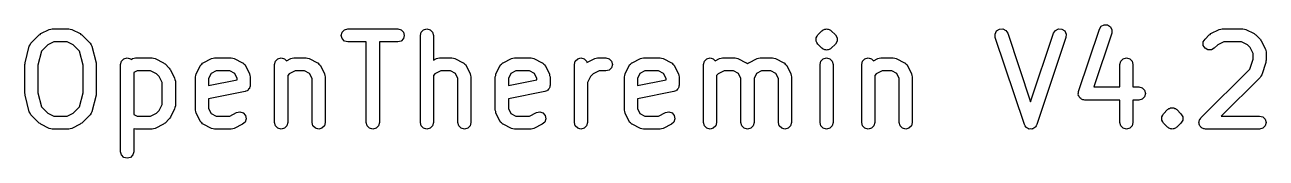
# Model space of a CAD drawing. Extents: x 0.14 to 1.97, y 0.72 to 5.
# Drawn here: x 0.476 to 1.594, y 4.883 to 5.003 of the extents above; entities that cross this region are included whole.
import ezdxf

# ---------------------------------------------------------------- set-up
doc = ezdxf.new("R2010")
doc.units = 0
doc.header["$MEASUREMENT"] = 0
doc.layers.add('BLACK', color=7, linetype='CONTINUOUS')

msp = doc.modelspace()

# ---------------------------------------------------------------- linework, layer by layer
at = {"layer": 'BLACK', "linetype": 'CONTINUOUS'}
for p, q in [((0.490985, 4.99544), (0.498484, 4.99919)), ((0.498484, 4.99919), (0.499814, 4.99946)), ((0.499814, 4.99946), (0.501125, 4.99981)), ((0.501125, 4.99981), (0.516123, 4.99981)), ((0.516123, 4.99981), (0.517434, 4.99946)), ((0.517434, 4.99946), (0.518764, 4.99919)), ((0.518764, 4.99919), (0.526263, 4.99544)), ((0.762227, 4.99686), (0.764389, 4.99902)), ((0.764389, 4.99902), (0.767342, 4.99981)), ((0.767342, 4.99981), (0.812336, 4.99981)), ((0.812336, 4.99981), (0.815289, 4.99902)), ((0.815289, 4.99902), (0.81745, 4.99686)), ((0.833468, 4.99686), (0.83563, 4.99902)), ((0.83563, 4.99902), (0.838583, 4.99981)), ((0.838583, 4.99981), (0.841535, 4.99902)), ((0.841535, 4.99902), (0.843697, 4.99686)), ((1.19061, 4.99433), (1.19436, 4.99808)), ((1.19436, 4.99808), (1.19504, 4.99847)), ((1.19436, 4.99808), (1.19436, 4.99808)), ((1.19436, 4.99808), (1.19436, 4.99808)), ((1.19504, 4.99847), (1.19558, 4.99902)), ((1.19558, 4.99902), (1.19634, 4.99922)), ((1.19634, 4.99922), (1.19701, 4.99961)), ((1.19701, 4.99961), (1.19779, 4.99961)), ((1.19779, 4.99961), (1.19854, 4.99981)), ((1.19854, 4.99981), (1.19929, 4.99961)), ((1.19929, 4.99961), (1.20007, 4.99961)), ((1.20007, 4.99961), (1.20074, 4.99922)), ((1.20074, 4.99922), (1.20149, 4.99902)), ((1.20149, 4.99902), (1.20204, 4.99847)), ((1.20204, 4.99847), (1.20271, 4.99808)), ((1.20271, 4.99808), (1.20271, 4.99808)), ((1.20271, 4.99808), (1.20646, 4.99433)), ((1.35023, 4.99509), (1.3516, 4.99783)), ((1.3516, 4.99783), (1.35415, 4.99951)), ((1.35415, 4.99951), (1.3572, 4.99969)), ((1.3572, 4.99969), (1.35994, 4.99833)), ((1.35994, 4.99833), (1.36162, 4.99577)), ((1.40291, 4.99577), (1.40459, 4.99833)), ((1.40459, 4.99833), (1.40733, 4.99969)), ((1.40733, 4.99969), (1.41038, 4.99951)), ((1.41038, 4.99951), (1.41293, 4.99783)), ((1.41293, 4.99783), (1.4143, 4.99509)), ((1.42541, 4.94328), (1.44415, 4.99952)), ((1.44415, 4.99952), (1.44584, 5.00208)), ((1.44584, 5.00208), (1.44857, 5.00344)), ((1.44857, 5.00344), (1.45162, 5.00326)), ((1.45162, 5.00326), (1.45417, 5.00157)), ((1.45417, 5.00157), (1.45554, 4.99884)), ((1.45554, 4.99884), (1.45536, 4.99579)), ((1.5446, 4.99544), (1.5521, 4.99919)), ((1.5521, 4.99919), (1.55343, 4.99946)), ((1.55343, 4.99946), (1.55474, 4.99981)), ((1.55474, 4.99981), (1.57349, 4.99981)), ((1.57349, 4.99981), (1.5748, 4.99946)), ((1.5748, 4.99946), (1.57613, 4.99919)), ((1.57613, 4.99919), (1.58363, 4.99544)), ((0.481163, 4.98547), (0.481881, 4.98676)), ((0.481881, 4.98676), (0.481925, 4.98679)), ((0.481925, 4.98679), (0.481951, 4.98683)), ((0.481951, 4.98683), (0.48945, 4.99433)), ((0.48945, 4.99433), (0.490273, 4.99481)), ((0.490273, 4.99481), (0.490985, 4.99544)), ((0.502519, 4.988), (0.497124, 4.9853)), ((0.514729, 4.988), (0.502519, 4.988)), ((0.520124, 4.9853), (0.514729, 4.988)), ((0.526263, 4.99544), (0.526974, 4.99481)), ((0.526974, 4.99481), (0.527798, 4.99433)), ((0.527798, 4.99433), (0.535297, 4.98683)), ((0.535297, 4.98683), (0.535323, 4.98679)), ((0.535323, 4.98679), (0.535367, 4.98676)), ((0.535367, 4.98676), (0.536085, 4.98547)), ((0.761436, 4.99391), (0.762227, 4.99686)), ((0.762227, 4.99095), (0.761436, 4.99391)), ((0.764389, 4.98879), (0.762227, 4.99095)), ((0.767342, 4.988), (0.764389, 4.98879)), ((0.783933, 4.988), (0.767342, 4.988)), ((0.783933, 4.91517), (0.783933, 4.988)), ((0.812336, 4.988), (0.795744, 4.988)), ((0.795744, 4.988), (0.795744, 4.91517)), ((0.815289, 4.98879), (0.812336, 4.988)), ((0.81745, 4.99095), (0.815289, 4.98879)), ((0.81745, 4.99686), (0.818241, 4.99391)), ((0.818241, 4.99391), (0.81745, 4.99095)), ((0.832677, 4.99391), (0.833468, 4.99686)), ((0.832677, 4.91517), (0.832677, 4.99391)), ((0.843697, 4.99686), (0.844488, 4.99391)), ((0.844488, 4.99391), (0.844488, 4.97159)), ((1.18908, 4.99169), (1.18997, 4.99321)), ((1.18908, 4.98863), (1.18908, 4.99169)), ((1.18973, 4.98752), (1.18908, 4.98863)), ((1.19061, 4.98598), (1.18973, 4.98752)), ((1.18997, 4.99321), (1.19061, 4.99433)), ((1.19436, 4.98223), (1.19061, 4.98598)), ((1.20646, 4.98598), (1.20271, 4.98223)), ((1.20646, 4.99433), (1.20799, 4.99169)), ((1.20799, 4.98863), (1.20646, 4.98598)), ((1.20646, 4.98598), (1.20646, 4.98598)), ((1.20799, 4.99169), (1.20799, 4.98863)), ((1.35042, 4.99204), (1.35023, 4.99509)), ((1.37666, 4.9133), (1.35042, 4.99204)), ((1.36162, 4.99577), (1.38226, 4.93384)), ((1.38226, 4.93384), (1.40291, 4.99577)), ((1.41411, 4.99204), (1.38787, 4.9133)), ((1.4143, 4.99509), (1.41411, 4.99204)), ((1.45536, 4.99579), (1.4392, 4.94732)), ((1.53779, 4.98794), (1.53932, 4.99058)), ((1.53779, 4.98488), (1.53779, 4.98794)), ((1.53932, 4.99058), (1.54307, 4.99433)), ((1.54307, 4.99433), (1.54389, 4.99481)), ((1.54389, 4.99481), (1.5446, 4.99544)), ((1.55614, 4.988), (1.55074, 4.9853)), ((1.5721, 4.988), (1.55614, 4.988)), ((1.57749, 4.9853), (1.5721, 4.988)), ((1.58363, 4.99544), (1.58434, 4.99481)), ((1.58434, 4.99481), (1.58517, 4.99433)), ((1.58517, 4.99433), (1.58892, 4.99058)), ((1.58892, 4.99058), (1.58939, 4.98976)), ((1.58939, 4.98976), (1.59002, 4.98905)), ((1.59002, 4.98905), (1.59377, 4.98155)), ((0.476648, 4.96909), (0.480398, 4.98409)), ((0.480398, 4.98409), (0.480422, 4.98414)), ((0.480422, 4.98419), (0.481163, 4.98547)), ((0.480422, 4.98414), (0.480422, 4.98419)), ((0.491459, 4.97964), (0.488283, 4.96693)), ((0.497124, 4.9853), (0.491459, 4.97964)), ((0.525789, 4.97964), (0.520124, 4.9853)), ((0.528965, 4.96693), (0.525789, 4.97964)), ((0.536085, 4.98547), (0.536825, 4.98419)), ((0.536825, 4.98419), (0.536825, 4.98414)), ((0.536825, 4.98414), (0.53685, 4.98409)), ((0.53685, 4.98409), (0.5406, 4.96909)), ((1.19504, 4.98184), (1.19436, 4.98223)), ((1.19558, 4.98129), (1.19504, 4.98184)), ((1.19634, 4.98109), (1.19558, 4.98129)), ((1.19701, 4.9807), (1.19634, 4.98109)), ((1.19779, 4.9807), (1.19701, 4.9807)), ((1.19854, 4.9805), (1.19779, 4.9807)), ((1.19929, 4.9807), (1.19854, 4.9805)), ((1.20007, 4.9807), (1.19929, 4.9807)), ((1.20074, 4.98109), (1.20007, 4.9807)), ((1.20149, 4.98129), (1.20074, 4.98109)), ((1.20204, 4.98184), (1.20149, 4.98129)), ((1.20271, 4.98223), (1.20204, 4.98184)), ((1.53932, 4.98223), (1.53779, 4.98488)), ((1.54197, 4.9807), (1.53932, 4.98223)), ((1.54502, 4.9807), (1.54197, 4.9807)), ((1.54767, 4.98223), (1.54502, 4.9807)), ((1.55074, 4.9853), (1.54767, 4.98223)), ((1.57989, 4.98291), (1.57749, 4.9853)), ((1.58258, 4.97751), (1.57989, 4.98291)), ((1.58258, 4.97237), (1.58258, 4.97751)), ((1.59377, 4.98155), (1.59404, 4.98022)), ((1.59404, 4.98022), (1.59439, 4.97891)), ((1.59439, 4.97891), (1.59439, 4.97141)), ((0.476472, 4.96766), (0.47666, 4.96836)), ((0.476472, 4.94141), (0.476472, 4.96766)), ((0.47666, 4.96836), (0.476648, 4.96909)), ((0.488283, 4.96693), (0.488283, 4.94214)), ((0.528965, 4.94214), (0.528965, 4.96693)), ((0.5406, 4.96909), (0.540588, 4.96836)), ((0.540588, 4.96836), (0.540776, 4.96766)), ((0.540776, 4.96766), (0.540776, 4.94141)), ((0.562711, 4.96766), (0.563502, 4.97061)), ((0.562711, 4.88892), (0.562711, 4.96766)), ((0.563502, 4.97061), (0.565664, 4.97277)), ((0.565664, 4.97277), (0.568616, 4.97357)), ((0.568616, 4.97357), (0.571569, 4.97277)), ((0.571569, 4.97277), (0.572092, 4.97225)), ((0.572092, 4.97225), (0.573474, 4.97294)), ((0.573474, 4.97294), (0.574804, 4.97321)), ((0.574804, 4.97321), (0.576115, 4.97357)), ((0.576115, 4.97357), (0.591114, 4.97357)), ((0.591114, 4.97357), (0.592425, 4.97321)), ((0.592425, 4.97321), (0.593755, 4.97294)), ((0.593755, 4.97294), (0.601254, 4.96919)), ((0.601254, 4.96919), (0.601965, 4.96856)), ((0.601965, 4.96856), (0.602788, 4.96809)), ((0.602788, 4.96809), (0.606538, 4.96434)), ((0.606538, 4.96434), (0.607013, 4.96351)), ((0.630826, 4.95905), (0.634575, 4.96655)), ((0.634575, 4.96655), (0.634815, 4.96682)), ((0.634815, 4.96682), (0.634929, 4.96716)), ((0.634929, 4.96716), (0.635817, 4.96795)), ((0.635817, 4.96795), (0.636604, 4.96884)), ((0.636604, 4.96884), (0.636946, 4.96895)), ((0.636946, 4.96895), (0.637216, 4.96919)), ((0.637216, 4.96919), (0.644716, 4.97294)), ((0.644716, 4.97294), (0.646045, 4.97321)), ((0.646045, 4.97321), (0.647357, 4.97357)), ((0.647357, 4.97357), (0.662355, 4.97357)), ((0.662355, 4.97357), (0.663666, 4.97321)), ((0.663666, 4.97321), (0.664996, 4.97294)), ((0.664996, 4.97294), (0.672495, 4.96919)), ((0.672495, 4.96919), (0.672765, 4.96895)), ((0.672765, 4.96895), (0.673108, 4.96884)), ((0.673108, 4.96884), (0.673895, 4.96795)), ((0.673895, 4.96795), (0.674782, 4.96716)), ((0.674782, 4.96716), (0.674896, 4.96682)), ((0.674896, 4.96682), (0.675136, 4.96655)), ((0.675136, 4.96655), (0.678885, 4.95905)), ((0.701444, 4.96766), (0.702235, 4.97061)), ((0.701444, 4.91517), (0.701444, 4.96766)), ((0.702235, 4.97061), (0.704396, 4.97277)), ((0.704396, 4.97277), (0.707349, 4.97357)), ((0.707349, 4.97357), (0.710302, 4.97277)), ((0.710302, 4.97277), (0.712075, 4.971)), ((0.712075, 4.971), (0.715957, 4.97294)), ((0.715957, 4.97294), (0.717286, 4.97321)), ((0.717286, 4.97321), (0.718598, 4.97357)), ((0.718598, 4.97357), (0.729846, 4.97357)), ((0.729846, 4.97357), (0.731157, 4.97321)), ((0.731157, 4.97321), (0.732487, 4.97294)), ((0.732487, 4.97294), (0.739986, 4.96919)), ((0.739986, 4.96919), (0.740257, 4.96895)), ((0.740257, 4.96895), (0.740599, 4.96884)), ((0.740599, 4.96884), (0.741386, 4.96795)), ((0.741386, 4.96795), (0.742274, 4.96716)), ((0.742274, 4.96716), (0.742388, 4.96682)), ((0.742388, 4.96682), (0.742627, 4.96655)), ((0.742627, 4.96655), (0.746377, 4.95905)), ((0.844488, 4.97159), (0.84719, 4.97294)), ((0.84719, 4.97294), (0.84852, 4.97321)), ((0.84852, 4.97321), (0.849831, 4.97357)), ((0.849831, 4.97357), (0.86108, 4.97357)), ((0.86108, 4.97357), (0.862391, 4.97321)), ((0.862391, 4.97321), (0.863721, 4.97294)), ((0.863721, 4.97294), (0.87122, 4.96919)), ((0.87122, 4.96919), (0.87149, 4.96895)), ((0.87149, 4.96895), (0.871833, 4.96884)), ((0.871833, 4.96884), (0.87262, 4.96795)), ((0.87262, 4.96795), (0.873507, 4.96716)), ((0.873507, 4.96716), (0.873621, 4.96682)), ((0.873621, 4.96682), (0.873861, 4.96655)), ((0.873861, 4.96655), (0.87761, 4.95905)), ((0.900792, 4.95905), (0.904542, 4.96655)), ((0.904542, 4.96655), (0.904781, 4.96682)), ((0.904781, 4.96682), (0.904896, 4.96716)), ((0.904896, 4.96716), (0.905783, 4.96795)), ((0.905783, 4.96795), (0.90657, 4.96884)), ((0.90657, 4.96884), (0.906912, 4.96895)), ((0.906912, 4.96895), (0.907183, 4.96919)), ((0.907183, 4.96919), (0.914682, 4.97294)), ((0.914682, 4.97294), (0.916012, 4.97321)), ((0.916012, 4.97321), (0.917323, 4.97357)), ((0.917323, 4.97357), (0.932321, 4.97357)), ((0.932321, 4.97357), (0.933632, 4.97321)), ((0.933632, 4.97321), (0.934962, 4.97294)), ((0.934962, 4.97294), (0.942461, 4.96919)), ((0.942461, 4.96919), (0.942731, 4.96895)), ((0.942731, 4.96895), (0.943074, 4.96884)), ((0.943074, 4.96884), (0.943861, 4.96795)), ((0.943861, 4.96795), (0.944748, 4.96716)), ((0.944748, 4.96716), (0.944862, 4.96682)), ((0.944862, 4.96682), (0.945102, 4.96655)), ((0.945102, 4.96655), (0.948852, 4.95905)), ((0.97141, 4.96766), (0.972201, 4.97061)), ((0.97141, 4.91517), (0.97141, 4.96766)), ((0.972201, 4.97061), (0.974363, 4.97277)), ((0.974363, 4.97277), (0.977315, 4.97357)), ((0.977315, 4.97357), (0.980268, 4.97277)), ((0.980268, 4.97277), (0.98243, 4.97061)), ((0.98243, 4.97061), (0.982735, 4.96947)), ((0.982735, 4.96947), (0.989672, 4.97294)), ((0.989672, 4.97294), (0.991002, 4.97321)), ((0.991002, 4.97321), (0.992313, 4.97357)), ((0.992313, 4.97357), (0.999813, 4.97357)), ((0.999813, 4.97357), (1.00277, 4.97277)), ((1.00277, 4.97277), (1.00493, 4.97061)), ((1.00493, 4.96471), (1.00277, 4.96255)), ((1.00493, 4.97061), (1.00572, 4.96766)), ((1.00572, 4.96766), (1.00493, 4.96471)), ((1.01703, 4.95905), (1.02078, 4.96655)), ((1.02078, 4.96655), (1.02102, 4.96682)), ((1.02102, 4.96682), (1.02113, 4.96716)), ((1.02113, 4.96716), (1.02202, 4.96795)), ((1.02202, 4.96795), (1.02281, 4.96884)), ((1.02281, 4.96884), (1.02315, 4.96895)), ((1.02315, 4.96895), (1.02342, 4.96919)), ((1.02342, 4.96919), (1.03092, 4.97294)), ((1.03092, 4.97294), (1.03225, 4.97321)), ((1.03225, 4.97321), (1.03356, 4.97357)), ((1.03356, 4.97357), (1.04856, 4.97357)), ((1.04856, 4.97357), (1.04987, 4.97321)), ((1.04987, 4.97321), (1.0512, 4.97294)), ((1.0512, 4.97294), (1.0587, 4.96919)), ((1.0587, 4.96919), (1.05897, 4.96895)), ((1.05897, 4.96895), (1.05931, 4.96884)), ((1.05931, 4.96884), (1.0601, 4.96795)), ((1.0601, 4.96795), (1.06098, 4.96716)), ((1.06098, 4.96716), (1.0611, 4.96682)), ((1.0611, 4.96682), (1.06134, 4.96655)), ((1.06134, 4.96655), (1.06509, 4.95905)), ((1.08765, 4.96766), (1.08844, 4.97061)), ((1.08765, 4.91517), (1.08765, 4.96766)), ((1.08844, 4.97061), (1.0906, 4.97277)), ((1.0906, 4.97277), (1.09355, 4.97357)), ((1.09355, 4.97357), (1.0965, 4.97277)), ((1.0965, 4.97277), (1.09828, 4.971)), ((1.09828, 4.971), (1.10216, 4.97294)), ((1.10216, 4.97294), (1.10349, 4.97321)), ((1.10349, 4.97321), (1.1048, 4.97357)), ((1.1048, 4.97357), (1.11605, 4.97357)), ((1.11605, 4.97357), (1.11736, 4.97321)), ((1.11736, 4.97321), (1.11869, 4.97294)), ((1.11869, 4.97294), (1.12619, 4.96919)), ((1.12619, 4.96919), (1.12646, 4.96895)), ((1.12646, 4.96895), (1.1268, 4.96884)), ((1.1268, 4.96884), (1.1273, 4.96828)), ((1.1273, 4.96828), (1.12779, 4.96884)), ((1.12779, 4.96884), (1.12813, 4.96895)), ((1.12813, 4.96895), (1.12841, 4.96919)), ((1.12841, 4.96919), (1.1359, 4.97294)), ((1.1359, 4.97294), (1.13723, 4.97321)), ((1.13723, 4.97321), (1.13855, 4.97357)), ((1.13855, 4.97357), (1.14979, 4.97357)), ((1.14979, 4.97357), (1.1511, 4.97321)), ((1.1511, 4.97321), (1.15243, 4.97294)), ((1.15243, 4.97294), (1.15993, 4.96919)), ((1.15993, 4.96919), (1.1602, 4.96895)), ((1.1602, 4.96895), (1.16055, 4.96884)), ((1.16055, 4.96884), (1.16133, 4.96795)), ((1.16133, 4.96795), (1.16222, 4.96716)), ((1.16222, 4.96716), (1.16234, 4.96682)), ((1.16234, 4.96682), (1.16257, 4.96655)), ((1.16257, 4.96655), (1.16632, 4.95905)), ((1.19263, 4.96766), (1.19342, 4.97061)), ((1.19263, 4.91517), (1.19263, 4.96766)), ((1.19342, 4.97061), (1.19558, 4.97277)), ((1.19558, 4.97277), (1.19854, 4.97357)), ((1.19854, 4.97357), (1.20149, 4.97277)), ((1.20149, 4.97277), (1.20365, 4.97061)), ((1.20365, 4.97061), (1.20444, 4.96766)), ((1.20444, 4.96766), (1.20444, 4.91517)), ((1.23013, 4.96766), (1.23092, 4.97061)), ((1.23013, 4.91517), (1.23013, 4.96766)), ((1.23092, 4.97061), (1.23308, 4.97277)), ((1.23308, 4.97277), (1.23603, 4.97357)), ((1.23603, 4.97357), (1.23899, 4.97277)), ((1.23899, 4.97277), (1.24076, 4.971)), ((1.24076, 4.971), (1.24464, 4.97294)), ((1.24464, 4.97294), (1.24597, 4.97321)), ((1.24597, 4.97321), (1.24728, 4.97357)), ((1.24728, 4.97357), (1.25853, 4.97357)), ((1.25853, 4.97357), (1.25984, 4.97321)), ((1.25984, 4.97321), (1.26117, 4.97294)), ((1.26117, 4.97294), (1.26867, 4.96919)), ((1.26867, 4.96919), (1.26894, 4.96895)), ((1.26894, 4.96895), (1.26928, 4.96884)), ((1.26928, 4.96884), (1.27007, 4.96795)), ((1.27007, 4.96795), (1.27096, 4.96716)), ((1.27096, 4.96716), (1.27107, 4.96682)), ((1.27107, 4.96682), (1.27131, 4.96655)), ((1.27131, 4.96655), (1.27506, 4.95905)), ((1.4626, 4.96766), (1.46339, 4.97061)), ((1.4626, 4.94732), (1.4626, 4.96766)), ((1.46339, 4.97061), (1.46555, 4.97277)), ((1.46555, 4.97277), (1.4685, 4.97357)), ((1.4685, 4.97357), (1.47146, 4.97277)), ((1.47146, 4.97277), (1.47362, 4.97061)), ((1.47362, 4.97061), (1.47441, 4.96766)), ((1.47441, 4.96766), (1.47441, 4.94732)), ((1.57958, 4.96335), (1.58258, 4.97237)), ((1.59409, 4.96954), (1.59034, 4.95829)), ((1.59415, 4.97049), (1.59409, 4.96954)), ((1.59439, 4.97141), (1.59415, 4.97049)), ((0.57751, 4.96175), (0.574522, 4.96026)), ((0.574522, 4.96026), (0.574522, 4.92257)), ((0.589719, 4.96175), (0.57751, 4.96175)), ((0.595114, 4.95906), (0.589719, 4.96175)), ((0.597509, 4.95666), (0.595114, 4.95906)), ((0.600206, 4.95127), (0.597509, 4.95666)), ((0.607013, 4.96351), (0.607644, 4.9628)), ((0.607644, 4.9628), (0.611394, 4.9553)), ((0.611394, 4.9553), (0.611666, 4.95397)), ((0.611666, 4.95397), (0.612017, 4.95266)), ((0.612017, 4.95266), (0.612017, 4.93016)), ((0.630202, 4.95641), (0.630554, 4.95772)), ((0.630202, 4.92642), (0.630202, 4.95641)), ((0.630554, 4.95772), (0.630826, 4.95905)), ((0.644259, 4.95951), (0.642013, 4.95502)), ((0.642013, 4.95502), (0.642013, 4.94862)), ((0.642013, 4.94862), (0.667698, 4.95375)), ((0.648751, 4.96175), (0.644259, 4.95951)), ((0.660961, 4.96175), (0.648751, 4.96175)), ((0.665452, 4.95951), (0.660961, 4.96175)), ((0.667698, 4.95502), (0.665452, 4.95951)), ((0.667698, 4.95375), (0.667698, 4.95502)), ((0.678885, 4.95905), (0.679157, 4.95772)), ((0.679157, 4.95772), (0.679509, 4.95641)), ((0.679509, 4.95641), (0.679509, 4.94891)), ((0.714597, 4.95906), (0.713255, 4.95772)), ((0.713255, 4.95772), (0.713255, 4.91517)), ((0.719992, 4.96175), (0.714597, 4.95906)), ((0.728452, 4.96175), (0.719992, 4.96175)), ((0.732944, 4.95951), (0.728452, 4.96175)), ((0.735189, 4.95502), (0.732944, 4.95951)), ((0.735189, 4.91517), (0.735189, 4.95502)), ((0.746377, 4.95905), (0.746649, 4.95772)), ((0.746649, 4.95772), (0.747, 4.95641)), ((0.747, 4.95641), (0.747, 4.91517)), ((0.84583, 4.95906), (0.844488, 4.95772)), ((0.844488, 4.95772), (0.844488, 4.91517)), ((0.851225, 4.96175), (0.84583, 4.95906)), ((0.859686, 4.96175), (0.851225, 4.96175)), ((0.864177, 4.95951), (0.859686, 4.96175)), ((0.866423, 4.95502), (0.864177, 4.95951)), ((0.866423, 4.91517), (0.866423, 4.95502)), ((0.87761, 4.95905), (0.877883, 4.95772)), ((0.877883, 4.95772), (0.878234, 4.95641)), ((0.878234, 4.95641), (0.878234, 4.91517)), ((0.900169, 4.95641), (0.90052, 4.95772)), ((0.900169, 4.92642), (0.900169, 4.95641)), ((0.90052, 4.95772), (0.900792, 4.95905)), ((0.914225, 4.95951), (0.91198, 4.95502)), ((0.91198, 4.95502), (0.91198, 4.94862)), ((0.91198, 4.94862), (0.937664, 4.95375)), ((0.918717, 4.96175), (0.914225, 4.95951)), ((0.930927, 4.96175), (0.918717, 4.96175)), ((0.935418, 4.95951), (0.930927, 4.96175)), ((0.937664, 4.95502), (0.935418, 4.95951)), ((0.937664, 4.95375), (0.937664, 4.95502)), ((0.948852, 4.95905), (0.949124, 4.95772)), ((0.949124, 4.95772), (0.949475, 4.95641)), ((0.949475, 4.95641), (0.949475, 4.94891)), ((0.985918, 4.95666), (0.983221, 4.95127)), ((0.988313, 4.95906), (0.985918, 4.95666)), ((0.993708, 4.96175), (0.988313, 4.95906)), ((0.999813, 4.96175), (0.993708, 4.96175)), ((1.00277, 4.96255), (0.999813, 4.96175)), ((1.0164, 4.95641), (1.01676, 4.95772)), ((1.0164, 4.92642), (1.0164, 4.95641)), ((1.01676, 4.95772), (1.01703, 4.95905)), ((1.03046, 4.95951), (1.02822, 4.95502)), ((1.02822, 4.95502), (1.02822, 4.94862)), ((1.02822, 4.94862), (1.0539, 4.95375)), ((1.03495, 4.96175), (1.03046, 4.95951)), ((1.04716, 4.96175), (1.03495, 4.96175)), ((1.05165, 4.95951), (1.04716, 4.96175)), ((1.0539, 4.95502), (1.05165, 4.95951)), ((1.0539, 4.95375), (1.0539, 4.95502)), ((1.06509, 4.95905), (1.06536, 4.95772)), ((1.06536, 4.95772), (1.06571, 4.95641)), ((1.06571, 4.95641), (1.06571, 4.94891)), ((1.1008, 4.95906), (1.09946, 4.95772)), ((1.09946, 4.95772), (1.09946, 4.91517)), ((1.10619, 4.96175), (1.1008, 4.95906)), ((1.11465, 4.96175), (1.10619, 4.96175)), ((1.11915, 4.95951), (1.11465, 4.96175)), ((1.12139, 4.95502), (1.11915, 4.95951)), ((1.12139, 4.91517), (1.12139, 4.95502)), ((1.13545, 4.95951), (1.1332, 4.95502)), ((1.1332, 4.95502), (1.1332, 4.91517)), ((1.13994, 4.96175), (1.13545, 4.95951)), ((1.1484, 4.96175), (1.13994, 4.96175)), ((1.15289, 4.95951), (1.1484, 4.96175)), ((1.15514, 4.95502), (1.15289, 4.95951)), ((1.15514, 4.91517), (1.15514, 4.95502)), ((1.16632, 4.95905), (1.1666, 4.95772)), ((1.1666, 4.95772), (1.16695, 4.95641)), ((1.16695, 4.95641), (1.16695, 4.91517)), ((1.24328, 4.95906), (1.24194, 4.95772)), ((1.24194, 4.95772), (1.24194, 4.91517)), ((1.24868, 4.96175), (1.24328, 4.95906)), ((1.25714, 4.96175), (1.24868, 4.96175)), ((1.26163, 4.95951), (1.25714, 4.96175)), ((1.26387, 4.95502), (1.26163, 4.95951)), ((1.26387, 4.91517), (1.26387, 4.95502)), ((1.27506, 4.95905), (1.27533, 4.95772)), ((1.27533, 4.95772), (1.27568, 4.95641)), ((1.27568, 4.95641), (1.27568, 4.91517)), ((1.53557, 4.91934), (1.57958, 4.96335)), ((1.58892, 4.95599), (1.554, 4.92107)), ((1.58959, 4.95716), (1.58892, 4.95599)), ((1.59034, 4.95829), (1.58959, 4.95716)), ((0.47666, 4.94071), (0.476472, 4.94141)), ((0.488283, 4.94214), (0.491459, 4.92943)), ((0.525789, 4.92943), (0.528965, 4.94214)), ((0.540776, 4.94141), (0.540588, 4.94071)), ((0.600206, 4.93156), (0.600206, 4.95127)), ((0.674761, 4.94312), (0.642013, 4.93657)), ((0.675625, 4.94355), (0.674761, 4.94312)), ((0.676556, 4.9438), (0.675625, 4.94355)), ((0.676973, 4.94422), (0.676556, 4.9438)), ((0.677502, 4.94448), (0.676973, 4.94422)), ((0.678036, 4.94528), (0.677502, 4.94448)), ((0.678718, 4.94596), (0.678036, 4.94528)), ((0.67887, 4.94653), (0.678718, 4.94596)), ((0.679197, 4.94702), (0.67887, 4.94653)), ((0.679259, 4.94798), (0.679197, 4.94702)), ((0.679509, 4.94891), (0.679259, 4.94798)), ((0.944728, 4.94312), (0.91198, 4.93657)), ((0.945592, 4.94355), (0.944728, 4.94312)), ((0.946522, 4.9438), (0.945592, 4.94355)), ((0.946939, 4.94422), (0.946522, 4.9438)), ((0.947468, 4.94448), (0.946939, 4.94422)), ((0.948002, 4.94528), (0.947468, 4.94448)), ((0.948684, 4.94596), (0.948002, 4.94528)), ((0.948836, 4.94653), (0.948684, 4.94596)), ((0.949164, 4.94702), (0.948836, 4.94653)), ((0.949226, 4.94798), (0.949164, 4.94702)), ((0.949475, 4.94891), (0.949226, 4.94798)), ((0.983221, 4.95127), (0.983221, 4.91517)), ((1.06096, 4.94312), (1.02822, 4.93657)), ((1.06183, 4.94355), (1.06096, 4.94312)), ((1.06276, 4.9438), (1.06183, 4.94355)), ((1.06317, 4.94422), (1.06276, 4.9438)), ((1.0637, 4.94448), (1.06317, 4.94422)), ((1.06424, 4.94528), (1.0637, 4.94448)), ((1.06492, 4.94596), (1.06424, 4.94528)), ((1.06507, 4.94653), (1.06492, 4.94596)), ((1.0654, 4.94702), (1.06507, 4.94653)), ((1.06546, 4.94798), (1.0654, 4.94702)), ((1.06571, 4.94891), (1.06546, 4.94798)), ((1.4251, 4.94141), (1.42535, 4.94233)), ((1.42526, 4.94083), (1.4251, 4.94141)), ((1.42535, 4.94233), (1.42541, 4.94328)), ((1.4392, 4.94732), (1.4626, 4.94732)), ((1.47441, 4.94732), (1.47975, 4.94732)), ((1.47975, 4.94732), (1.48271, 4.94653)), ((1.48271, 4.94653), (1.48487, 4.94437)), ((1.48487, 4.94437), (1.48566, 4.94141)), ((1.48566, 4.94141), (1.48487, 4.93846)), ((0.476648, 4.93998), (0.47666, 4.94071)), ((0.480398, 4.92498), (0.476648, 4.93998)), ((0.5406, 4.93998), (0.53685, 4.92498)), ((0.540588, 4.94071), (0.5406, 4.93998)), ((0.597509, 4.92616), (0.600206, 4.93156)), ((0.612017, 4.93016), (0.611666, 4.92885)), ((0.642013, 4.93657), (0.642013, 4.92781)), ((0.91198, 4.93657), (0.91198, 4.92781)), ((1.02822, 4.93657), (1.02822, 4.92781)), ((1.42522, 4.94023), (1.42526, 4.94083)), ((1.42565, 4.93938), (1.42522, 4.94023)), ((1.42589, 4.93846), (1.42565, 4.93938)), ((1.42632, 4.93803), (1.42589, 4.93846)), ((1.42659, 4.9375), (1.42632, 4.93803)), ((1.42738, 4.93697), (1.42659, 4.9375)), ((1.42806, 4.9363), (1.42738, 4.93697)), ((1.42864, 4.93614), (1.42806, 4.9363)), ((1.42914, 4.93581), (1.42864, 4.93614)), ((1.43009, 4.93575), (1.42914, 4.93581)), ((1.43101, 4.93551), (1.43009, 4.93575)), ((1.4626, 4.93551), (1.43101, 4.93551)), ((1.4626, 4.91517), (1.4626, 4.93551)), ((1.47975, 4.93551), (1.47441, 4.93551)), ((1.47441, 4.93551), (1.47441, 4.91517)), ((1.48271, 4.9363), (1.47975, 4.93551)), ((1.48487, 4.93846), (1.48271, 4.9363)), ((0.480422, 4.92494), (0.480398, 4.92498)), ((0.480422, 4.92489), (0.480422, 4.92494)), ((0.481163, 4.92361), (0.480422, 4.92489)), ((0.481881, 4.92231), (0.481163, 4.92361)), ((0.481925, 4.92228), (0.481881, 4.92231)), ((0.481951, 4.92224), (0.481925, 4.92228)), ((0.48945, 4.91474), (0.481951, 4.92224)), ((0.491459, 4.92943), (0.497124, 4.92377)), ((0.497124, 4.92377), (0.502519, 4.92107)), ((0.502519, 4.92107), (0.514729, 4.92107)), ((0.514729, 4.92107), (0.520124, 4.92377)), ((0.520124, 4.92377), (0.525789, 4.92943)), ((0.535297, 4.92224), (0.527798, 4.91474)), ((0.535323, 4.92228), (0.535297, 4.92224)), ((0.535367, 4.92231), (0.535323, 4.92228)), ((0.536085, 4.9236), (0.535367, 4.92231)), ((0.536825, 4.92489), (0.536085, 4.9236)), ((0.53685, 4.92498), (0.536825, 4.92494)), ((0.536825, 4.92494), (0.536825, 4.92489)), ((0.574522, 4.92257), (0.57751, 4.92107)), ((0.57751, 4.92107), (0.589719, 4.92107)), ((0.589719, 4.92107), (0.595114, 4.92377)), ((0.595114, 4.92377), (0.597509, 4.92616)), ((0.607013, 4.91931), (0.606538, 4.91849)), ((0.607644, 4.92002), (0.607013, 4.91931)), ((0.611394, 4.92752), (0.607644, 4.92002)), ((0.611666, 4.92885), (0.611394, 4.92752)), ((0.630554, 4.9251), (0.630202, 4.92642)), ((0.630826, 4.92377), (0.630554, 4.9251)), ((0.634575, 4.91628), (0.630826, 4.92377)), ((0.642013, 4.92781), (0.644259, 4.92332)), ((0.644259, 4.92332), (0.648751, 4.92107)), ((0.648751, 4.92107), (0.660961, 4.92107)), ((0.660961, 4.92107), (0.667213, 4.9242)), ((0.667213, 4.9242), (0.670208, 4.92481)), ((0.670208, 4.92481), (0.673108, 4.92384)), ((0.673108, 4.92384), (0.675136, 4.92156)), ((0.675136, 4.92156), (0.675749, 4.91856)), ((0.90052, 4.9251), (0.900169, 4.92642)), ((0.900792, 4.92377), (0.90052, 4.9251)), ((0.904542, 4.91628), (0.900792, 4.92377)), ((0.91198, 4.92781), (0.914225, 4.92332)), ((0.914225, 4.92332), (0.918717, 4.92107)), ((0.918717, 4.92107), (0.930927, 4.92107)), ((0.930927, 4.92107), (0.937179, 4.9242)), ((0.937179, 4.9242), (0.940174, 4.92481)), ((0.940174, 4.92481), (0.943074, 4.92384)), ((0.943074, 4.92384), (0.945102, 4.92156)), ((0.945102, 4.92156), (0.945715, 4.91856)), ((1.01676, 4.9251), (1.0164, 4.92642)), ((1.01703, 4.92377), (1.01676, 4.9251)), ((1.02078, 4.91628), (1.01703, 4.92377)), ((1.02822, 4.92781), (1.03046, 4.92332)), ((1.03046, 4.92332), (1.03495, 4.92107)), ((1.03495, 4.92107), (1.04716, 4.92107)), ((1.04716, 4.92107), (1.05341, 4.9242)), ((1.05341, 4.9242), (1.05641, 4.92481)), ((1.05641, 4.92481), (1.05931, 4.92384)), ((1.05931, 4.92384), (1.06134, 4.92156)), ((1.06134, 4.92156), (1.06195, 4.91856)), ((1.50029, 4.92044), (1.50118, 4.92197)), ((1.50029, 4.91739), (1.50029, 4.92044)), ((1.50118, 4.92197), (1.50182, 4.92309)), ((1.50182, 4.92309), (1.50557, 4.92684)), ((1.50182, 4.92309), (1.50182, 4.92309)), ((1.50557, 4.92684), (1.50625, 4.92723)), ((1.50625, 4.92723), (1.5068, 4.92778)), ((1.5068, 4.92778), (1.50755, 4.92798)), ((1.50755, 4.92798), (1.50822, 4.92837)), ((1.50822, 4.92837), (1.509, 4.92837)), ((1.509, 4.92837), (1.50975, 4.92857)), ((1.50975, 4.92857), (1.5105, 4.92837)), ((1.5105, 4.92837), (1.51128, 4.92837)), ((1.51128, 4.92837), (1.51195, 4.92798)), ((1.51195, 4.92798), (1.5127, 4.92778)), ((1.5127, 4.92778), (1.51325, 4.92723)), ((1.51325, 4.92723), (1.51392, 4.92684)), ((1.51392, 4.92684), (1.51392, 4.92684)), ((1.51392, 4.92684), (1.51767, 4.92309)), ((1.51767, 4.92309), (1.5192, 4.92044)), ((1.5192, 4.92044), (1.5192, 4.91739)), ((1.53518, 4.91867), (1.53557, 4.91934)), ((1.554, 4.92107), (1.58849, 4.92107)), ((1.58849, 4.92107), (1.59144, 4.92028)), ((1.59144, 4.92028), (1.5936, 4.91812)), ((0.490273, 4.91427), (0.48945, 4.91474)), ((0.490985, 4.91363), (0.490273, 4.91427)), ((0.498484, 4.90988), (0.490985, 4.91363)), ((0.499814, 4.90961), (0.498484, 4.90988)), ((0.501125, 4.90926), (0.499814, 4.90961)), ((0.516123, 4.90926), (0.501125, 4.90926)), ((0.517434, 4.90961), (0.516123, 4.90926)), ((0.518764, 4.90988), (0.517434, 4.90961)), ((0.526263, 4.91363), (0.518764, 4.90988)), ((0.526974, 4.91427), (0.526263, 4.91363)), ((0.527798, 4.91474), (0.526974, 4.91427)), ((0.574804, 4.90961), (0.574522, 4.90967)), ((0.574522, 4.90967), (0.574522, 4.88892)), ((0.576115, 4.90926), (0.574804, 4.90961)), ((0.591114, 4.90926), (0.576115, 4.90926)), ((0.592425, 4.90961), (0.591114, 4.90926)), ((0.593755, 4.90988), (0.592425, 4.90961)), ((0.601254, 4.91363), (0.593755, 4.90988)), ((0.601965, 4.91427), (0.601254, 4.91363)), ((0.602788, 4.91474), (0.601965, 4.91427)), ((0.606538, 4.91849), (0.602788, 4.91474)), ((0.634815, 4.91601), (0.634575, 4.91628)), ((0.634929, 4.91566), (0.634815, 4.91601)), ((0.635817, 4.91488), (0.634929, 4.91566)), ((0.636604, 4.91399), (0.635817, 4.91488)), ((0.636946, 4.91387), (0.636604, 4.91399)), ((0.637216, 4.91363), (0.636946, 4.91387)), ((0.644716, 4.90988), (0.637216, 4.91363)), ((0.646045, 4.90961), (0.644716, 4.90988)), ((0.647357, 4.90926), (0.646045, 4.90961)), ((0.662355, 4.90926), (0.647357, 4.90926)), ((0.663666, 4.90961), (0.662355, 4.90926)), ((0.664996, 4.90988), (0.663666, 4.90961)), ((0.672495, 4.91363), (0.664996, 4.90988)), ((0.674782, 4.91566), (0.672495, 4.91363)), ((0.675749, 4.91856), (0.674782, 4.91566)), ((0.702235, 4.91221), (0.701444, 4.91517)), ((0.704396, 4.91005), (0.702235, 4.91221)), ((0.707349, 4.90926), (0.704396, 4.91005)), ((0.710302, 4.91005), (0.707349, 4.90926)), ((0.712463, 4.91221), (0.710302, 4.91005)), ((0.713255, 4.91517), (0.712463, 4.91221)), ((0.735981, 4.91221), (0.735189, 4.91517)), ((0.738142, 4.91005), (0.735981, 4.91221)), ((0.741095, 4.90926), (0.738142, 4.91005)), ((0.744048, 4.91005), (0.741095, 4.90926)), ((0.746209, 4.91221), (0.744048, 4.91005)), ((0.747, 4.91517), (0.746209, 4.91221)), ((0.784724, 4.91221), (0.783933, 4.91517)), ((0.786886, 4.91005), (0.784724, 4.91221)), ((0.789839, 4.90926), (0.786886, 4.91005)), ((0.792791, 4.91005), (0.789839, 4.90926)), ((0.794953, 4.91221), (0.792791, 4.91005)), ((0.795744, 4.91517), (0.794953, 4.91221)), ((0.833468, 4.91221), (0.832677, 4.91517)), ((0.83563, 4.91005), (0.833468, 4.91221)), ((0.838583, 4.90926), (0.83563, 4.91005)), ((0.841535, 4.91005), (0.838583, 4.90926)), ((0.843697, 4.91221), (0.841535, 4.91005)), ((0.844488, 4.91517), (0.843697, 4.91221)), ((0.867214, 4.91221), (0.866423, 4.91517)), ((0.869376, 4.91005), (0.867214, 4.91221)), ((0.872328, 4.90926), (0.869376, 4.91005)), ((0.875281, 4.91005), (0.872328, 4.90926)), ((0.877443, 4.91221), (0.875281, 4.91005)), ((0.878234, 4.91517), (0.877443, 4.91221)), ((0.904781, 4.91601), (0.904542, 4.91628)), ((0.904896, 4.91566), (0.904781, 4.91601)), ((0.905783, 4.91488), (0.904896, 4.91566)), ((0.90657, 4.91399), (0.905783, 4.91488)), ((0.906912, 4.91387), (0.90657, 4.91399)), ((0.907183, 4.91363), (0.906912, 4.91387)), ((0.914682, 4.90988), (0.907183, 4.91363)), ((0.916012, 4.90961), (0.914682, 4.90988)), ((0.917323, 4.90926), (0.916012, 4.90961)), ((0.932321, 4.90926), (0.917323, 4.90926)), ((0.933632, 4.90961), (0.932321, 4.90926)), ((0.934962, 4.90988), (0.933632, 4.90961)), ((0.942461, 4.91363), (0.934962, 4.90988)), ((0.944748, 4.91566), (0.942461, 4.91363)), ((0.945715, 4.91856), (0.944748, 4.91566)), ((0.972201, 4.91221), (0.97141, 4.91517)), ((0.974363, 4.91005), (0.972201, 4.91221)), ((0.977315, 4.90926), (0.974363, 4.91005)), ((0.980268, 4.91005), (0.977315, 4.90926)), ((0.98243, 4.91221), (0.980268, 4.91005)), ((0.983221, 4.91517), (0.98243, 4.91221)), ((1.02102, 4.91601), (1.02078, 4.91628)), ((1.02113, 4.91566), (1.02102, 4.91601)), ((1.02202, 4.91488), (1.02113, 4.91566)), ((1.02281, 4.91399), (1.02202, 4.91488)), ((1.02315, 4.91387), (1.02281, 4.91399)), ((1.02342, 4.91363), (1.02315, 4.91387)), ((1.03092, 4.90988), (1.02342, 4.91363)), ((1.03225, 4.90961), (1.03092, 4.90988)), ((1.03356, 4.90926), (1.03225, 4.90961)), ((1.04856, 4.90926), (1.03356, 4.90926)), ((1.04987, 4.90961), (1.04856, 4.90926)), ((1.0512, 4.90988), (1.04987, 4.90961)), ((1.0587, 4.91363), (1.0512, 4.90988)), ((1.06098, 4.91566), (1.0587, 4.91363)), ((1.06195, 4.91856), (1.06098, 4.91566)), ((1.08844, 4.91221), (1.08765, 4.91517)), ((1.0906, 4.91005), (1.08844, 4.91221)), ((1.09355, 4.90926), (1.0906, 4.91005)), ((1.0965, 4.91005), (1.09355, 4.90926)), ((1.09867, 4.91221), (1.0965, 4.91005)), ((1.09946, 4.91517), (1.09867, 4.91221)), ((1.12218, 4.91221), (1.12139, 4.91517)), ((1.12434, 4.91005), (1.12218, 4.91221)), ((1.1273, 4.90926), (1.12434, 4.91005)), ((1.13025, 4.91005), (1.1273, 4.90926)), ((1.13241, 4.91221), (1.13025, 4.91005)), ((1.1332, 4.91517), (1.13241, 4.91221)), ((1.15593, 4.91221), (1.15514, 4.91517)), ((1.15809, 4.91005), (1.15593, 4.91221)), ((1.16104, 4.90926), (1.15809, 4.91005)), ((1.164, 4.91005), (1.16104, 4.90926)), ((1.16616, 4.91221), (1.164, 4.91005)), ((1.16695, 4.91517), (1.16616, 4.91221)), ((1.19342, 4.91221), (1.19263, 4.91517)), ((1.19558, 4.91005), (1.19342, 4.91221)), ((1.19854, 4.90926), (1.19558, 4.91005)), ((1.20149, 4.91005), (1.19854, 4.90926)), ((1.20365, 4.91221), (1.20149, 4.91005)), ((1.20444, 4.91517), (1.20365, 4.91221)), ((1.23092, 4.91221), (1.23013, 4.91517)), ((1.23308, 4.91005), (1.23092, 4.91221)), ((1.23603, 4.90926), (1.23308, 4.91005)), ((1.23899, 4.91005), (1.23603, 4.90926)), ((1.24115, 4.91221), (1.23899, 4.91005)), ((1.24194, 4.91517), (1.24115, 4.91221)), ((1.26466, 4.91221), (1.26387, 4.91517)), ((1.26683, 4.91005), (1.26466, 4.91221)), ((1.26978, 4.90926), (1.26683, 4.91005)), ((1.27273, 4.91005), (1.26978, 4.90926)), ((1.27489, 4.91221), (1.27273, 4.91005)), ((1.27568, 4.91517), (1.27489, 4.91221)), ((1.37732, 4.91231), (1.37666, 4.9133)), ((1.37785, 4.91125), (1.37732, 4.91231)), ((1.37815, 4.91105), (1.37785, 4.91125)), ((1.37835, 4.91075), (1.37815, 4.91105)), ((1.37941, 4.91022), (1.37835, 4.91075)), ((1.3804, 4.90956), (1.37941, 4.91022)), ((1.38076, 4.90954), (1.3804, 4.90956)), ((1.38108, 4.90938), (1.38076, 4.90954)), ((1.38226, 4.90945), (1.38108, 4.90938)), ((1.38345, 4.90938), (1.38226, 4.90945)), ((1.38377, 4.90954), (1.38345, 4.90938)), ((1.38413, 4.90956), (1.38377, 4.90954)), ((1.38512, 4.91022), (1.38413, 4.90956)), ((1.38618, 4.91075), (1.38512, 4.91022)), ((1.38638, 4.91105), (1.38618, 4.91075)), ((1.38668, 4.91125), (1.38638, 4.91105)), ((1.38721, 4.91231), (1.38668, 4.91125)), ((1.38787, 4.9133), (1.38721, 4.91231)), ((1.46339, 4.91221), (1.4626, 4.91517)), ((1.46555, 4.91005), (1.46339, 4.91221)), ((1.4685, 4.90926), (1.46555, 4.91005)), ((1.47146, 4.91005), (1.4685, 4.90926)), ((1.47362, 4.91221), (1.47146, 4.91005)), ((1.47441, 4.91517), (1.47362, 4.91221)), ((1.50118, 4.91586), (1.50029, 4.91739)), ((1.50182, 4.91474), (1.50118, 4.91586)), ((1.50557, 4.91099), (1.50182, 4.91474)), ((1.50182, 4.91474), (1.50182, 4.91474)), ((1.50625, 4.9106), (1.50557, 4.91099)), ((1.5068, 4.91005), (1.50625, 4.9106)), ((1.50755, 4.90985), (1.5068, 4.91005)), ((1.50822, 4.90946), (1.50755, 4.90985)), ((1.509, 4.90946), (1.50822, 4.90946)), ((1.50975, 4.90926), (1.509, 4.90946)), ((1.5105, 4.90946), (1.50975, 4.90926)), ((1.51128, 4.90946), (1.5105, 4.90946)), ((1.51195, 4.90985), (1.51128, 4.90946)), ((1.5127, 4.91005), (1.51195, 4.90985)), ((1.51325, 4.9106), (1.5127, 4.91005)), ((1.51392, 4.91099), (1.51325, 4.9106)), ((1.51767, 4.91474), (1.51392, 4.91099)), ((1.51392, 4.91099), (1.51392, 4.91099)), ((1.5192, 4.91739), (1.51767, 4.91474)), ((1.53384, 4.91517), (1.53404, 4.91592)), ((1.53404, 4.91442), (1.53384, 4.91517)), ((1.53404, 4.9167), (1.53443, 4.91737)), ((1.53404, 4.91592), (1.53404, 4.9167)), ((1.53404, 4.91364), (1.53404, 4.91442)), ((1.53443, 4.91297), (1.53404, 4.91364)), ((1.53443, 4.91737), (1.53463, 4.91812)), ((1.53463, 4.91221), (1.53443, 4.91297)), ((1.53463, 4.91812), (1.53518, 4.91867)), ((1.53518, 4.91166), (1.53463, 4.91221)), ((1.53557, 4.91099), (1.53518, 4.91166)), ((1.53624, 4.9106), (1.53557, 4.91099)), ((1.53679, 4.91005), (1.53624, 4.9106)), ((1.53754, 4.90985), (1.53679, 4.91005)), ((1.53822, 4.90946), (1.53754, 4.90985)), ((1.53899, 4.90946), (1.53822, 4.90946)), ((1.53974, 4.90926), (1.53899, 4.90946)), ((1.58849, 4.90926), (1.53974, 4.90926)), ((1.59144, 4.91005), (1.58849, 4.90926)), ((1.5936, 4.91221), (1.59144, 4.91005)), ((1.5936, 4.91812), (1.59439, 4.91517)), ((1.59439, 4.91517), (1.5936, 4.91221)), ((0.563502, 4.88597), (0.562711, 4.88892)), ((0.565664, 4.88381), (0.563502, 4.88597)), ((0.573731, 4.88597), (0.571569, 4.88381)), ((0.574522, 4.88892), (0.573731, 4.88597)), ((0.568616, 4.88301), (0.565664, 4.88381)), ((0.571569, 4.88381), (0.568616, 4.88301))]:
    msp.add_line(p, q, dxfattribs=at)

doc.saveas('drawing.dxf')
